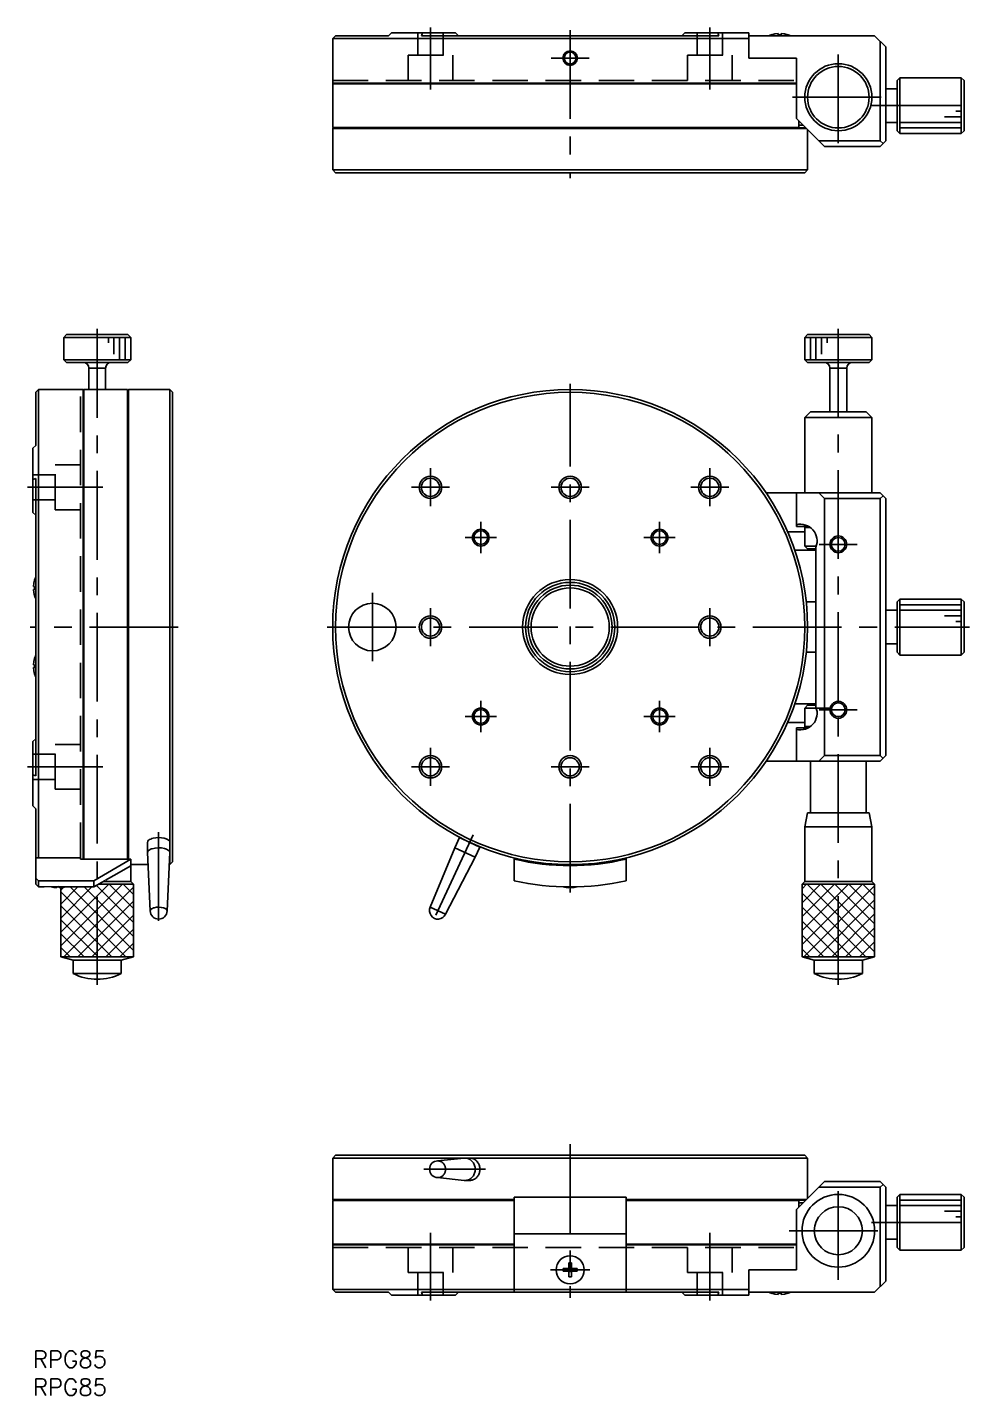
# Model space of a CAD drawing. Extents: x -1 to 365, y -8 to 237.
# Drawn here: x -1 to 167.7, y -8 to 236.8 of the extents above; entities that cross this region are included whole.
import ezdxf

# ---------------------------------------------------------------- set-up
doc = ezdxf.new("R2010")
doc.units = 0
doc.header["$LTSCALE"] = 0.5
doc.linetypes.add('CENTER', pattern=[50.8, 31.75, -6.35, 6.35, -6.35])
doc.linetypes.add('DASHED', pattern=[19.05, 12.7, -6.35])
for name, color, linetype in [('MSM_CENTER', 1, 'CENTER'), ('MSM_CONTINUOUS', 7, 'CONTINUOUS'), ('MSM_DASHED', 4, 'DASHED'), ('MSM_NARROW', 5, 'CONTINUOUS'), ('MSM_PART_NUMBER', 7, 'CONTINUOUS')]:
    doc.layers.add(name, color=color, linetype=linetype)
doc.styles.get("Standard").update_dxf_attribs({"font": 'txt.shx', "height": 3, "bigfont": 'bigfont.shx'})

# ---------------------------------------------------------------- blocks, each defined once
blk = doc.blocks.new('*U3')
at = {"layer": 'MSM_PART_NUMBER'}
blk.add_text('RPG85', height=3, dxfattribs=at).set_placement((0, -3))
blk = doc.blocks.new('*U4')
at = {"layer": 'MSM_PART_NUMBER'}
blk.add_text('RPG85', height=3, dxfattribs=at).set_placement((0, -8))

msp = doc.modelspace()

# ---------------------------------------------------------------- linework, layer by layer
at = {"layer": 'MSM_CENTER'}
for p, q in [((71.14855, 225.69198), (71.14855, 236.79198)), ((96.14855, 236.29198), (96.14855, 209.79198)), ((121.14855, 225.69198), (121.14855, 236.79198)), ((96.148549, 227.892003), (96.148549, 234.692003)), ((92.748549, 231.292003), (99.548549, 231.292003)), ((144.14855, 216.09198), (144.14855, 232.49198)), ((135.94855, 224.29198), (152.34855, 224.29198)), ((150.100152, 222.79198), (167.651754, 222.79198)), ((11.5, 182.831829), (11.5, 65.501822)), ((144.14855, 65.501822), (144.14855, 182.831829)), ((96.14855, 82.001829), (96.14855, 173.001829)), ((71.14855, 151.101829), (71.14855, 157.901829)), ((121.14855, 151.101829), (121.14855, 157.901829)), ((-1, 154.501829), (12.5, 154.501829)), ((67.74855, 154.501829), (74.54855, 154.501829)), ((92.74855, 154.501829), (99.54855, 154.501829)), ((117.74855, 154.501829), (124.54855, 154.501829)), ((80.14855, 142.701829), (80.14855, 148.301829)), ((112.14855, 142.701829), (112.14855, 148.301829)), ((77.34855, 145.501829), (82.94855, 145.501829)), ((109.34855, 145.501829), (114.94855, 145.501829)), ((140.74855, 144.301829), (147.54855, 144.301829)), ((60.74855, 123.401829), (60.74855, 135.601829)), ((71.14855, 126.101829), (71.14855, 132.901829)), ((121.14855, 126.101829), (121.14855, 132.901829)), ((26, 129.501829), (-0.5, 129.501829)), ((52.64855, 129.501829), (167.651754, 129.501829)), ((80.14855, 110.701829), (80.14855, 116.301829)), ((112.14855, 110.701829), (112.14855, 116.301829)), ((77.34855, 113.501829), (82.94855, 113.501829)), ((109.34855, 113.501829), (114.94855, 113.501829)), ((140.74855, 114.701829), (147.54855, 114.701829)), ((71.14855, 101.101829), (71.14855, 107.901829)), ((121.14855, 101.101829), (121.14855, 107.901829)), ((-1, 104.501829), (12.5, 104.501829)), ((67.74855, 104.501829), (74.54855, 104.501829)), ((92.74855, 104.501829), (99.54855, 104.501829)), ((117.74855, 104.501829), (124.54855, 104.501829)), ((22.5, 92.828984), (22.5, 76.248593)), ((78.821201, 92.34321), (71.425382, 76.482824)), ((96.14855, 37), (96.14855, 9.5)), ((69.981928, 32.5), (80.99989, 32.5)), ((144.14855, 12.700001), (144.14855, 30.299999)), ((150.100152, 23), (167.651754, 23)), ((71.14855, 21.1), (71.14855, 9)), ((121.14855, 21.1), (121.14855, 9)), ((135.348551, 21.5), (152.948549, 21.5)), ((92.64855, 14.499943), (99.648546, 14.499943))]:
    msp.add_line(p, q, dxfattribs=at)
at = {"layer": 'MSM_CONTINUOUS'}
for p, q in [((54.14855, 235.29198), (53.64855, 234.79198)), ((63.64855, 235.29198), (54.14855, 235.29198)), ((64.14855, 235.79198), (63.64855, 235.29198)), ((64.14855, 235.79198), (75.64855, 235.79198)), ((69.544979, 235.29198), (69.72413, 235.79198)), ((122.752121, 235.29198), (69.544979, 235.29198)), ((75.64855, 235.79198), (76.14855, 235.29198)), ((116.64855, 235.79198), (116.14855, 235.29198)), ((116.64855, 235.79198), (128.14855, 235.79198)), ((122.572971, 235.79198), (122.752121, 235.29198)), ((128.14855, 231.29198), (128.14855, 235.79198)), ((150.64855, 235.29198), (128.14855, 235.29198)), ((132.246352, 235.491338), (132.251823, 235.485184)), ((132.247114, 235.485184), (132.246352, 235.491338)), ((132.811052, 235.614873), (132.247114, 235.485184)), ((133.386206, 235.678441), (132.811052, 235.614873)), ((133.37589, 235.485184), (133.380997, 235.614873)), ((133.895868, 235.485184), (133.37589, 235.485184)), ((133.380997, 235.614873), (133.386206, 235.678441)), ((133.386206, 235.678441), (133.386206, 235.485665)), ((133.390916, 235.678441), (133.390916, 235.485877)), ((133.390916, 235.678441), (133.396125, 235.614873)), ((133.396125, 235.614873), (133.401232, 235.485184)), ((133.64855, 235.491338), (133.921211, 235.485184)), ((133.900976, 235.614873), (133.895868, 235.485184)), ((133.906185, 235.678441), (133.900976, 235.614873)), ((134.48134, 235.614873), (133.906185, 235.678441)), ((133.910894, 235.678441), (133.910894, 235.678194)), ((133.910894, 235.678441), (134.486049, 235.614873)), ((135.045277, 235.485184), (134.48134, 235.614873)), ((134.486049, 235.614873), (135.049987, 235.485184)), ((135.050748, 235.491338), (135.045277, 235.485184)), ((152.64855, 233.29198), (150.64855, 235.29198)), ((128.14855, 234.79198), (53.64855, 234.79198)), ((53.64855, 234.79198), (53.64855, 226.79198)), ((151.64855, 216.49198), (151.64855, 234.29198)), ((152.64855, 233.29198), (152.64855, 216.49198)), ((136.64855, 231.29198), (128.14855, 231.29198)), ((136.64855, 231.29198), (136.64855, 220.49198)), ((155.151754, 227.79198), (154.651754, 227.29198)), ((155.151754, 227.79198), (155.151754, 217.79198)), ((166.151754, 227.79198), (155.151754, 227.79198)), ((166.151754, 217.79198), (166.151754, 227.79198)), ((166.651754, 227.29198), (166.151754, 227.79198)), ((136.64855, 226.79198), (53.64855, 226.79198)), ((53.74855, 226.79198), (53.64855, 226.69198)), ((136.64855, 226.69198), (53.64855, 226.69198)), ((53.64855, 226.69198), (53.64855, 218.89198)), ((154.651754, 225.79198), (152.64855, 225.79198)), ((154.651754, 218.29198), (154.651754, 227.29198)), ((166.651754, 227.29198), (166.651754, 218.292242)), ((136.64855, 220.49198), (141.64855, 215.49198)), ((53.64855, 218.89198), (137.063095, 218.89198)), ((53.64855, 218.89198), (53.74855, 218.79198)), ((53.64855, 218.69198), (53.74855, 218.79198)), ((53.64855, 218.69198), (53.64855, 214.79198)), ((138.44855, 218.69198), (53.64855, 218.69198)), ((138.34855, 218.79198), (53.74855, 218.79198)), ((137.063095, 218.89198), (136.959211, 218.79198)), ((137.063095, 218.89198), (137.063095, 220.077435)), ((137.84855, 219.29198), (137.063095, 219.29198)), ((138.64855, 218.49198), (138.64855, 214.79198)), ((152.64855, 219.79198), (154.651754, 219.79198)), ((154.651754, 218.29198), (155.151754, 217.79198)), ((166.151754, 217.79198), (166.651754, 218.29198)), ((140.64855, 216.49198), (151.64855, 216.49198)), ((151.64855, 215.49198), (141.64855, 215.49198)), ((152.14855, 215.99198), (151.64855, 216.49198)), ((151.64855, 215.49198), (152.64855, 216.49198)), ((155.151754, 217.79198), (166.151754, 217.79198)), ((53.64855, 214.74197), (53.64855, 211.29198)), ((138.64855, 211.29198), (138.64855, 214.74197)), ((53.64855, 211.29198), (138.64855, 211.29198)), ((53.64855, 211.29198), (54.14855, 210.79198)), ((138.14855, 210.79198), (54.14855, 210.79198)), ((138.14855, 210.79198), (138.64855, 211.29198)), ((6, 181.831829), (5.5, 181.331829)), ((17.5, 181.331829), (5.5, 181.331829)), ((5.5, 181.331829), (5.5, 177.331829)), ((6, 181.831829), (17, 181.831829)), ((17.5, 181.331829), (17, 181.831829)), ((17.5, 177.331829), (17.5, 181.331829)), ((138.64855, 181.831829), (138.14855, 181.331829)), ((150.14855, 181.331829), (138.14855, 181.331829)), ((138.14855, 181.331829), (138.14855, 177.331829)), ((138.64855, 181.831829), (149.64855, 181.831829)), ((150.14855, 181.331829), (149.64855, 181.831829)), ((150.14855, 177.331829), (150.14855, 181.331829)), ((5.5, 177.331829), (17.5, 177.331829)), ((5.5, 177.331829), (6, 176.831829)), ((17, 176.831829), (6, 176.831829)), ((17, 176.831829), (17.5, 177.331829)), ((138.14855, 177.331829), (150.14855, 177.331829)), ((138.14855, 177.331829), (138.64855, 176.831829)), ((149.64855, 176.831829), (138.64855, 176.831829)), ((149.64855, 176.831829), (150.14855, 177.331829)), ((13.000005, 175.831829), (9.999995, 175.831829)), ((10, 175.831829), (10, 172.001829)), ((13, 172.001829), (13, 175.831829)), ((145.648555, 175.831829), (142.648545, 175.831829)), ((142.64855, 175.831829), (142.64855, 168.001848)), ((145.64855, 168.001848), (145.64855, 175.831829)), ((1, 172.001829), (0.5, 171.501829)), ((0.5, 171.501829), (0.5, 162.001829)), ((1, 172.001829), (1, 88.195049)), ((3.200005, 172.001829), (1, 172.001829)), ((4.5, 171.981942), (3.200005, 172.001829)), ((5.575313, 171.995549), (4.5, 171.981942)), ((5.799995, 172.001829), (5.575313, 171.995549)), ((9, 172.001829), (5.799995, 172.001829)), ((9, 172.001829), (9, 87.9893)), ((9.1, 172.001829), (9, 171.901829)), ((9.1, 172.001829), (9.1, 87.9893)), ((16.9, 172.001829), (9.1, 172.001829)), ((16.9, 87.9893), (16.9, 172.001829)), ((17, 171.901829), (16.9, 172.001829)), ((17, 171.901829), (17.1, 172.001829)), ((17, 87.9893), (17, 171.901829)), ((17.1, 172.001829), (17.1, 87.9893)), ((24.5, 172.001829), (17.1, 172.001829)), ((24.5, 87.001829), (24.5, 172.001829)), ((25, 171.501829), (24.5, 172.001829)), ((25, 171.501829), (25, 87.501829)), ((139.14855, 168.001829), (138.14855, 167.001829)), ((150.14855, 167.001829), (138.14855, 167.001829)), ((138.14855, 167.001829), (138.14855, 153.501829)), ((139.14855, 168.001829), (149.14855, 168.001829)), ((150.14855, 167.001829), (149.14855, 168.001829)), ((150.14855, 153.501829), (150.14855, 167.001829)), ((0.5, 162.001829), (0, 161.501829)), ((0, 150.001829), (0, 161.501829)), ((0, 155.926249), (0.5, 156.1054)), ((0.5, 156.1054), (0.5, 102.898257)), ((131.22347, 153.501829), (151.64855, 153.501829)), ((136.64855, 153.501829), (136.64855, 147.501829)), ((141.64855, 152.501829), (140.64855, 153.501829)), ((141.64855, 152.501829), (141.64855, 106.501829)), ((151.64855, 152.501829), (141.64855, 152.501829)), ((152.64855, 152.501829), (151.64855, 153.501829)), ((151.64855, 152.501829), (152.14855, 153.001829)), ((151.64855, 106.501829), (151.64855, 152.501829)), ((152.64855, 152.501829), (152.64855, 106.501829)), ((0, 150.001829), (0.5, 149.501829)), ((136.64855, 147.501829), (138.845213, 147.501829)), ((138.34855, 147.501829), (138.14855, 147.301829)), ((139.14855, 147.301829), (138.14855, 147.301829)), ((138.14855, 147.301829), (138.14855, 144.001829)), ((135.074942, 146.560141), (138.14855, 146.560141)), ((140.14855, 143.243516), (136.365661, 143.243516)), ((138.14855, 144.001829), (140.210368, 144.001829)), ((138.14855, 144.001829), (138.64855, 143.501829)), ((140.14855, 143.501829), (138.64855, 143.501829)), ((140.14855, 115.178862), (140.14855, 143.824796)), ((0.113538, 136.764173), (0.177107, 137.339327)), ((0.177107, 137.334618), (0.113538, 136.759463)), ((0.177107, 137.339327), (0.306795, 137.903265)), ((0.306795, 137.898556), (0.177107, 137.334618)), ((0.300642, 137.904027), (0.306795, 137.898556)), ((0.113538, 136.764173), (0.113786, 136.764173)), ((0.113538, 136.759463), (0.177107, 136.754254)), ((0.113538, 136.244194), (0.177107, 136.249403)), ((0.113538, 136.244194), (0.306102, 136.244194)), ((0.113538, 136.239485), (0.306315, 136.239485)), ((0.177107, 136.234275), (0.113538, 136.239485)), ((0.113538, 136.239485), (0.177107, 135.66433)), ((0.177107, 136.754254), (0.306795, 136.749146)), ((0.177107, 136.249403), (0.306795, 136.254511)), ((0.306795, 136.229168), (0.177107, 136.234275)), ((0.177107, 135.66433), (0.306795, 135.100392)), ((0.300642, 136.501829), (0.306795, 136.774489)), ((0.300642, 135.099631), (0.306795, 135.105102)), ((0.306795, 135.100392), (0.300642, 135.099631)), ((0.306795, 136.749146), (0.306795, 136.229168)), ((140.14855, 134.001829), (138.409644, 134.001829)), ((154.651754, 132.501829), (152.64855, 132.501829)), ((155.151754, 134.501829), (154.651754, 134.001829)), ((154.651754, 125.001829), (154.651754, 134.001829)), ((155.151754, 134.501829), (155.151754, 124.501829)), ((166.151754, 134.501829), (155.151754, 134.501829)), ((166.151754, 124.501829), (166.151754, 134.501829)), ((166.651754, 134.001829), (166.151754, 134.501829)), ((166.651754, 134.001829), (166.651754, 125.001829)), ((138.409644, 125.001829), (140.14855, 125.001829)), ((152.64855, 126.501829), (154.651754, 126.501829)), ((154.651754, 125.001829), (155.151754, 124.501829)), ((166.151754, 124.501829), (166.651754, 125.001829)), ((0.113538, 122.764173), (0.177107, 123.339327)), ((0.177107, 123.334618), (0.113538, 122.759463)), ((0.113538, 122.764173), (0.113786, 122.764173)), ((0.113538, 122.759463), (0.177107, 122.754254)), ((0.177107, 123.339327), (0.306795, 123.903265)), ((0.306795, 123.898556), (0.177107, 123.334618)), ((0.177107, 122.754254), (0.306795, 122.749146)), ((0.300642, 123.904027), (0.306795, 123.898556)), ((0.300642, 122.501829), (0.306795, 122.774489)), ((0.306795, 122.749146), (0.306795, 122.229168)), ((155.151754, 124.501829), (166.151754, 124.501829)), ((0.113538, 122.244194), (0.177107, 122.249403)), ((0.113538, 122.244194), (0.306102, 122.244194)), ((0.113538, 122.239485), (0.306315, 122.239485)), ((0.177107, 122.234275), (0.113538, 122.239485)), ((0.113538, 122.239485), (0.177107, 121.66433)), ((0.177107, 122.249403), (0.306795, 122.254511)), ((0.306795, 122.229168), (0.177107, 122.234275)), ((0.177107, 121.66433), (0.306795, 121.100392)), ((0.300642, 121.099631), (0.306795, 121.105102)), ((0.306795, 121.100392), (0.300642, 121.099631)), ((136.365661, 115.760141), (140.14855, 115.760141)), ((138.64855, 115.501829), (138.14855, 115.001829)), ((138.64855, 115.501829), (140.14855, 115.501829)), ((142.678843, 115.001829), (138.14855, 115.001829)), ((138.14855, 115.001829), (138.14855, 111.701829)), ((138.14855, 112.443516), (135.074942, 112.443516)), ((136.64855, 105.501829), (136.64855, 111.501829)), ((136.64855, 111.501829), (138.845213, 111.501829)), ((138.14855, 111.701829), (139.14855, 111.701829)), ((138.14855, 111.701829), (138.34855, 111.501829)), ((0, 109.001829), (0.5, 109.501829)), ((0, 97.501829), (0, 109.001829)), ((151.64855, 105.501829), (131.22347, 105.501829)), ((139.14855, 105.501829), (139.14855, 96.251829)), ((140.64855, 105.501829), (141.64855, 106.501829)), ((141.64855, 106.501829), (151.64855, 106.501829)), ((149.14855, 96.251829), (149.14855, 105.501829)), ((152.14855, 106.001829), (151.64855, 106.501829)), ((151.64855, 105.501829), (152.64855, 106.501829)), ((0.5, 102.898257), (0, 103.077408)), ((0, 97.501829), (0.5, 97.001829)), ((0.5, 83.501829), (0.5, 97.001829)), ((138.648553, 96.251829), (138.148554, 93.75183)), ((149.648547, 96.251829), (138.648553, 96.251829)), ((150.148546, 93.75183), (149.648547, 96.251829)), ((150.148546, 93.75183), (138.148554, 93.75183)), ((138.148554, 93.75183), (138.148554, 84.001825)), ((150.148546, 84.001825), (150.148546, 93.75183)), ((20.5, 90.983749), (20.5, 89.171133)), ((76.374659, 91.828984), (75.529422, 90.016369)), ((78.187274, 90.983748), (76.374659, 91.828984)), ((79.99989, 90.138511), (78.187274, 90.983748)), ((0.5, 88.195049), (8.5, 88.195049)), ((8.5, 87.9893), (8.5, 88.195049)), ((20.500412, 89.153996), (21.000016, 78.741851)), ((23.999985, 78.741851), (24.5, 89.162562)), ((75.529422, 90.016369), (71.122466, 79.38252)), ((73.841389, 78.114665), (79.154653, 88.325896)), ((79.154653, 88.325896), (75.529422, 90.016369)), ((79.154653, 88.325896), (79.99989, 90.138511)), ((86.14855, 84.089826), (86.14855, 88.195049)), ((106.14855, 88.195049), (106.14855, 84.089826)), ((17.5, 87.9893), (8.5, 87.9893)), ((10.918207, 84.089826), (17.5, 87.9893)), ((17.5, 86.801829), (14.5, 85.069778)), ((20.603678, 87.001829), (17.499996, 87.001829)), ((17.499996, 84.001825), (17.499996, 86.801826)), ((17.5, 86.801829), (17.5, 87.9893)), ((24.396322, 87.001829), (24.5, 87.001829)), ((24.5, 87.001829), (25, 87.501829)), ((0.5, 84.60194), (1, 84.089826)), ((0.5, 83.501829), (1, 83.001829)), ((10.918207, 84.089826), (1, 84.089826)), ((1, 84.089826), (1, 83.001829)), ((10.918207, 83.001829), (10.918207, 84.089826)), ((11.784222, 83.501823), (10.918207, 83.001829)), ((17.999999, 83.501823), (11.784222, 83.501823)), ((17.499996, 84.001825), (12.650251, 84.001825)), ((13.5, 84.492428), (13, 84.203752)), ((14.5, 85.069778), (13.5, 84.492428)), ((17.999999, 83.501823), (17.499996, 84.001825)), ((17.999999, 70.501822), (17.999999, 83.501823)), ((138.148554, 84.001825), (137.648551, 83.501823)), ((150.648549, 83.501823), (137.648551, 83.501823)), ((137.648551, 83.501823), (137.648551, 70.501822)), ((150.148546, 84.001825), (138.148554, 84.001825)), ((150.648549, 83.501823), (150.148546, 84.001825)), ((150.648549, 70.501822), (150.648549, 83.501823)), ((1, 83.001829), (2.000344, 83.001829)), ((4.5, 83.069082), (2, 83.001829)), ((2, 83.001829), (2.003278, 83.002005)), ((3.238067, 83.032393), (3.24141, 83.039248)), ((4.24, 83.039248), (4.76, 83.039248)), ((4.24, 82.866876), (4.24, 83.039248)), ((4.76, 83.039248), (4.76, 82.866876)), ((5.000001, 82.887257), (5.000001, 70.501822)), ((7, 83.001829), (5.745902, 83.035565)), ((5.758589, 83.039248), (5.761933, 83.032393)), ((10.918207, 83.001829), (7, 83.001829)), ((95.88855, 82.866876), (95.88855, 83.002555)), ((96.40855, 83.002555), (96.40855, 82.866876)), ((73.841389, 78.114665), (71.122466, 79.38252)), ((5.000001, 70.501822), (7.2, 69.912334)), ((5.000001, 70.501822), (17.999999, 70.501822)), ((15.8, 69.912334), (7.2, 69.912334)), ((7.2, 69.912334), (7.2, 67.501823)), ((15.8, 69.912334), (17.999999, 70.501822)), ((15.8, 67.501823), (15.8, 69.912334)), ((137.648551, 70.501822), (139.84855, 69.912334)), ((137.648551, 70.501822), (150.648549, 70.501822)), ((148.44855, 69.912334), (139.84855, 69.912334)), ((139.84855, 69.912334), (139.84855, 67.501823)), ((148.44855, 69.912334), (150.648549, 70.501822)), ((148.44855, 67.501823), (148.44855, 69.912334)), ((15.8, 67.501823), (7.2, 67.501823)), ((148.44855, 67.501823), (139.84855, 67.501823)), ((54.14855, 35), (53.64855, 34.5)), ((138.64855, 34.5), (53.64855, 34.5)), ((53.64855, 34.5), (53.64855, 31.05001)), ((54.14855, 35), (138.14855, 35)), ((77.17303, 34.491287), (72.392712, 33.997344)), ((77.342038, 34.5), (77.17303, 34.491287)), ((77.500018, 34.492389), (77.342038, 34.5)), ((77.656795, 34.469615), (77.500018, 34.492389)), ((77.811177, 34.431851), (77.656795, 34.469615)), ((77.961989, 34.379385), (77.811177, 34.431851)), ((78.108082, 34.312615), (77.961989, 34.379385)), ((78.248345, 34.232051), (78.108082, 34.312615)), ((78.32949, 34.493834), (78.187274, 34.5)), ((78.47083, 34.475376), (78.32949, 34.493834)), ((78.610421, 34.44474), (78.47083, 34.475376)), ((78.747403, 34.402113), (78.610421, 34.44474)), ((78.880932, 34.347759), (78.747403, 34.402113)), ((79.010184, 34.282013), (78.880932, 34.347759)), ((79.134363, 34.20528), (79.010184, 34.282013)), ((138.64855, 34.5), (138.14855, 35)), ((138.64855, 31.05001), (138.64855, 34.5)), ((72.600413, 33.994292), (72.481928, 34)), ((72.717996, 33.977211), (72.600413, 33.994292)), ((72.833782, 33.948888), (72.717996, 33.977211)), ((72.946891, 33.909539), (72.833782, 33.948888)), ((73.056461, 33.859461), (72.946891, 33.909539)), ((73.161658, 33.799038), (73.056461, 33.859461)), ((73.261683, 33.728728), (73.161658, 33.799038)), ((73.355773, 33.649066), (73.261683, 33.728728)), ((73.443212, 33.56066), (73.355773, 33.649066)), ((73.523336, 33.464181), (73.443212, 33.56066)), ((73.595533, 33.360364), (73.523336, 33.464181)), ((73.659256, 33.25), (73.595533, 33.360364)), ((73.714018, 33.133927), (73.659256, 33.25)), ((73.659256, 31.75), (73.714018, 31.866072)), ((73.759404, 33.01303), (73.714018, 33.133927)), ((73.714018, 31.866072), (73.759404, 31.986969)), ((73.795067, 32.888228), (73.759404, 33.01303)), ((73.759404, 31.986969), (73.795067, 32.111771)), ((73.820736, 32.760472), (73.795067, 32.888228)), ((73.795067, 32.111771), (73.820736, 32.239527)), ((73.836216, 32.630733), (73.820736, 32.760472)), ((73.820736, 32.239527), (73.836216, 32.369266)), ((73.841389, 32.5), (73.836216, 32.630733)), ((73.836216, 32.369266), (73.841389, 32.5)), ((78.381711, 34.138304), (78.248345, 34.232051)), ((78.507164, 34.032089), (78.381711, 34.138304)), ((78.62375, 33.914213), (78.507164, 34.032089)), ((78.730582, 33.785575), (78.62375, 33.914213)), ((78.826845, 33.647153), (78.730582, 33.785575)), ((78.911809, 33.5), (78.826845, 33.647153)), ((78.984825, 33.345236), (78.911809, 33.5)), ((79.045339, 33.18404), (78.984825, 33.345236)), ((79.09289, 33.017638), (79.045339, 33.18404)), ((79.045339, 31.815959), (79.09289, 31.982362)), ((79.127116, 32.847296), (79.09289, 33.017638)), ((79.09289, 31.982362), (79.127116, 32.152703)), ((79.147756, 32.674311), (79.127116, 32.847296)), ((79.127116, 32.152703), (79.147756, 32.325688)), ((79.252703, 34.118034), (79.134363, 34.20528)), ((79.154653, 32.5), (79.147756, 32.674311)), ((79.147756, 32.325688), (79.154653, 32.5)), ((79.364474, 34.020812), (79.252703, 34.118034)), ((79.468987, 33.914213), (79.364474, 34.020812)), ((79.565598, 33.798896), (79.468987, 33.914213)), ((79.653711, 33.67557), (79.565598, 33.798896)), ((79.732783, 33.544997), (79.653711, 33.67557)), ((79.802326, 33.407981), (79.732783, 33.544997)), ((79.861913, 33.265367), (79.802326, 33.407981)), ((79.911174, 33.118034), (79.861913, 33.265367)), ((79.861913, 31.734633), (79.911174, 31.881966)), ((79.949807, 32.96689), (79.911174, 33.118034)), ((79.911174, 31.881966), (79.949807, 32.033109)), ((79.977573, 32.812869), (79.949807, 32.96689)), ((79.949807, 32.033109), (79.977573, 32.187131)), ((79.994302, 32.656918), (79.977573, 32.812869)), ((79.977573, 32.187131), (79.994302, 32.343082)), ((79.99989, 32.5), (79.994302, 32.656918)), ((79.994302, 32.343082), (79.99989, 32.5)), ((53.64855, 31), (53.64855, 27.1)), ((72.392712, 31.002655), (77.17303, 30.508712)), ((72.481928, 31), (72.600413, 31.005708)), ((72.600413, 31.005708), (72.717996, 31.022788)), ((72.717996, 31.022788), (72.833782, 31.051111)), ((72.833782, 31.051111), (72.946891, 31.090461)), ((72.946891, 31.090461), (73.056461, 31.140538)), ((73.056461, 31.140538), (73.161658, 31.200962)), ((73.161658, 31.200962), (73.261683, 31.271272)), ((73.261683, 31.271272), (73.355773, 31.350933)), ((73.355773, 31.350933), (73.443212, 31.43934)), ((73.443212, 31.43934), (73.523336, 31.535818)), ((73.523336, 31.535818), (73.595533, 31.639635)), ((73.595533, 31.639635), (73.659256, 31.75)), ((77.17303, 30.508712), (77.342038, 30.5)), ((77.342038, 30.5), (77.500018, 30.50761)), ((77.342038, 30.5), (78.187274, 30.5)), ((77.500018, 30.50761), (77.656795, 30.530384)), ((77.656795, 30.530384), (77.811177, 30.568148)), ((77.811177, 30.568148), (77.961989, 30.620614)), ((77.961989, 30.620614), (78.108082, 30.687384)), ((78.108082, 30.687384), (78.248345, 30.767949)), ((78.187274, 30.5), (78.32949, 30.506165)), ((78.248345, 30.767949), (78.381711, 30.861696)), ((78.32949, 30.506165), (78.47083, 30.524623)), ((78.381711, 30.861696), (78.507164, 30.967911)), ((78.47083, 30.524623), (78.610421, 30.55526)), ((78.507164, 30.967911), (78.62375, 31.085786)), ((78.610421, 30.55526), (78.747403, 30.597887)), ((78.62375, 31.085786), (78.730582, 31.214424)), ((78.730582, 31.214424), (78.826845, 31.352847)), ((78.747403, 30.597887), (78.880932, 30.652241)), ((78.826845, 31.352847), (78.911809, 31.5)), ((78.880932, 30.652241), (79.010184, 30.717987)), ((78.911809, 31.5), (78.984825, 31.654763)), ((78.984825, 31.654763), (79.045339, 31.815959)), ((79.010184, 30.717987), (79.134363, 30.794719)), ((79.134363, 30.794719), (79.252703, 30.881966)), ((79.252703, 30.881966), (79.364474, 30.979188)), ((79.364474, 30.979188), (79.468987, 31.085786)), ((79.468987, 31.085786), (79.565598, 31.201104)), ((79.565598, 31.201104), (79.653711, 31.324429)), ((79.653711, 31.324429), (79.732783, 31.455003)), ((79.732783, 31.455003), (79.802326, 31.592019)), ((79.802326, 31.592019), (79.861913, 31.734633)), ((141.64855, 30.3), (136.64855, 25.3)), ((138.64855, 31), (138.64855, 27.3)), ((141.64855, 30.3), (151.64855, 30.3)), ((151.64855, 30.3), (152.64855, 29.3)), ((151.64855, 29.3), (152.14855, 29.8)), ((53.64855, 27.1), (86.14819, 27.1)), ((53.64855, 27.1), (53.74855, 27)), ((53.74855, 27), (53.64855, 26.9)), ((86.148203, 27), (53.74855, 27)), ((86.14855, 10.5), (86.14855, 27.5)), ((106.14855, 27.5), (86.14855, 27.5)), ((106.14855, 27.5), (106.14855, 10.5)), ((138.34855, 27), (106.148898, 27)), ((106.148911, 27.1), (138.44855, 27.1)), ((136.959211, 27), (137.063095, 26.9)), ((151.64855, 29.3), (140.64855, 29.3)), ((151.64855, 11.5), (151.64855, 29.3)), ((152.64855, 29.3), (152.64855, 12.5)), ((155.151754, 28), (154.651754, 27.5)), ((154.651754, 18.500262), (154.651754, 27.5)), ((155.151754, 28), (155.151754, 18)), ((166.151754, 28), (155.151754, 28)), ((166.651754, 27.5), (166.151754, 28)), ((166.151754, 18), (166.151754, 28)), ((166.651754, 27.5), (166.651754, 18.5)), ((86.145564, 26.9), (53.64855, 26.9)), ((53.64855, 26.9), (53.64855, 19.1)), ((137.063095, 26.9), (106.15088, 26.9)), ((136.64855, 25.3), (136.64855, 14.5)), ((137.063095, 25.714545), (137.063095, 26.9)), ((137.063095, 26.5), (137.84855, 26.5)), ((154.651754, 26), (152.64855, 26)), ((106.14855, 20.918207), (86.14855, 20.918207)), ((152.64855, 20), (154.651754, 20)), ((53.64855, 19.1), (86.14855, 19.1)), ((53.64855, 19.1), (53.74855, 19)), ((53.64855, 19), (86.14855, 19)), ((53.64855, 19), (53.64855, 11)), ((106.14855, 19.1), (136.64855, 19.1)), ((106.14855, 19), (136.64855, 19)), ((154.651754, 18.5), (155.151754, 18)), ((155.151754, 18), (166.151754, 18)), ((166.151754, 18), (166.651754, 18.5)), ((94.889961, 14.24), (94.889961, 14.76)), ((94.889961, 14.76), (95.88855, 14.76)), ((95.847175, 14.24), (95.847175, 14.76)), ((95.88855, 15.758589), (96.40855, 15.758589)), ((95.88855, 14.76), (95.88855, 15.758589)), ((95.88855, 14.801375), (96.40855, 14.801375)), ((96.40855, 15.758589), (96.40855, 14.76)), ((96.40855, 14.76), (97.40714, 14.76)), ((96.449925, 14.76), (96.449925, 14.24)), ((97.40714, 14.76), (97.40714, 14.24)), ((95.88855, 14.24), (94.889961, 14.24)), ((95.88855, 13.24141), (95.88855, 14.24)), ((96.40855, 14.198625), (95.88855, 14.198625)), ((96.40855, 13.24141), (95.88855, 13.24141)), ((96.40855, 14.24), (96.40855, 13.24141)), ((97.40714, 14.24), (96.40855, 14.24)), ((128.14855, 10), (128.14855, 14.5)), ((128.14855, 14.5), (136.64855, 14.5)), ((150.64855, 10.5), (152.64855, 12.5)), ((53.64855, 11), (128.14855, 11)), ((53.64855, 11), (54.14855, 10.5)), ((54.14855, 10.5), (63.64855, 10.5)), ((63.64855, 10.5), (64.14855, 10)), ((75.64855, 10), (64.14855, 10)), ((69.544979, 10.5), (106.14855, 10.5)), ((69.72413, 10), (69.544979, 10.5)), ((75.64855, 10), (76.14855, 10.5)), ((106.151384, 10.5), (122.752121, 10.5)), ((116.64855, 10), (116.14855, 10.5)), ((128.14855, 10), (116.64855, 10)), ((122.752121, 10.5), (122.572971, 10)), ((128.14855, 10.5), (150.64855, 10.5)), ((132.246352, 10.300641), (132.251823, 10.306795)), ((132.811052, 10.177107), (132.247114, 10.306795)), ((132.251823, 10.306795), (132.815761, 10.177107)), ((133.386206, 10.113538), (132.811052, 10.177107)), ((132.815761, 10.177107), (133.390916, 10.113538)), ((133.64855, 10.300641), (133.37589, 10.306795)), ((133.386206, 10.113538), (133.386206, 10.113786)), ((133.390916, 10.113538), (133.396125, 10.177107)), ((133.396125, 10.177107), (133.401232, 10.306795)), ((133.401232, 10.306795), (133.921211, 10.306795)), ((133.900976, 10.177107), (133.895868, 10.306795)), ((133.906185, 10.113538), (133.900976, 10.177107)), ((133.906185, 10.113538), (133.906185, 10.306102)), ((133.910894, 10.113538), (133.910894, 10.306315)), ((133.916104, 10.177107), (133.910894, 10.113538)), ((133.910894, 10.113538), (134.486049, 10.177107)), ((133.921211, 10.306795), (133.916104, 10.177107)), ((134.486049, 10.177107), (135.049987, 10.306795)), ((135.050748, 10.300641), (135.045277, 10.306795)), ((135.049987, 10.306795), (135.050748, 10.300641))]:
    msp.add_line(p, q, dxfattribs=at)
for centre, radius in [((96.148549, 231.292003), 1.0565), ((144.14855, 224.29198), 6), ((144.14855, 224.29198), 5.5), ((96.14855, 129.501829), 42.5), ((96.14855, 129.501829), 42), ((71.14855, 154.501829), 1.621), ((96.14855, 154.501829), 1.621), ((121.14855, 154.501829), 1.621), ((80.14855, 145.501829), 1.2295), ((112.14855, 145.501829), 1.2295), ((144.14855, 144.301829), 1.2295), ((96.14855, 129.501829), 8.5), ((96.14855, 129.501829), 7.5), ((96.14855, 129.501829), 7), ((60.74855, 129.501829), 4.25), ((71.14855, 129.501829), 1.621), ((121.14855, 129.501829), 1.621), ((144.14855, 114.701829), 1.2295), ((80.14855, 113.501829), 1.2295), ((112.14855, 113.501829), 1.2295), ((71.14855, 104.501829), 1.621), ((96.14855, 104.501829), 1.621), ((121.14855, 104.501829), 1.621), ((144.14855, 21.5), 6.499999), ((144.14855, 21.5), 4.3), ((96.148548, 14.499943), 2.499998)]:
    msp.add_circle(centre, radius, dxfattribs=at)
for centre, radius, start, end in [((133.64855, 230.69198), 5, 106.286444, 113.073918), ((133.64855, 230.69198), 5, 66.926082, 73.713556), ((9, 175.831829), 1, 0, 90), ((14, 175.831829), 1, 90, 180), ((141.64855, 175.831829), 1, 0, 90), ((146.64855, 175.831829), 1, 90, 180), ((137.34855, 144.901829), 3, 338.96053, 103.49340623), ((5.1, 136.501829), 5, 156.926082, 163.713556), ((5.1, 136.501829), 5, 196.286444, 203.073918), ((5.1, 122.501829), 5, 156.926082, 163.713556), ((5.1, 122.501829), 5, 196.286444, 203.073918), ((137.34855, 114.101829), 3, 256.506601, 21.039451), ((21.002733, 90.949747), 0.503882, 126.49927732, 176.13078185), ((21.888754, 89.799298), 1.955903, 100.96558527, 127.31773609), ((22.499772, 87.361127), 4.467857, 77.28382388, 102.71087094), ((23.109142, 89.772494), 1.98252, 55.48197307, 79.12306568), ((23.953844, 90.933643), 0.54845, 5.24184191, 59.45575034), ((20.973519, 89.147235), 0.473155, 132.76645525, 179.18123496), ((21.704073, 88.339657), 1.562122, 104.06547778, 132.32504416), ((22.505411, 85.615764), 4.400609, 76.33544195, 105.56714861), ((23.151406, 88.056406), 1.877138, 52.96489474, 77.8965959), ((23.957637, 89.116812), 0.545077, 5.71948906, 53.47995394), ((96.14855, 129.501829), 42.7, 256.455999, 283.54397856), ((96.14855, 129.501829), 46.5, 257.581318, 282.418682), ((4.5, 87.351829), 4.492483, 253.73057, 266.682184), ((4.500004, 87.351817), 4.492471, 276.390067, 286.100928), ((96.14855, 87.351829), 4.492483, 254.787103, 266.682184), ((96.14855, 87.351829), 4.492483, 273.317816, 285.212897), ((21.358701, 78.727932), 0.359296, 132.88697801, 176.70338176), ((22.5, 78.748593), 1.5, 180, 359.9999824), ((21.981207, 77.996319), 1.319658, 101.58226631, 131.07209745), ((22.495943, 76.082085), 3.300438, 74.43277438, 103.66463392), ((23.096956, 78.125003), 1.171572, 47.67479764, 75.93483652), ((23.642872, 78.72914), 0.357341, 2.04388523, 47.16582223), ((72.481928, 78.748593), 1.5, 155, 335.00000033), ((11.5, 76.246823), 9.745001, 243.816209, 296.183791), ((144.148548, 76.246823), 9.745001, 243.816215, 296.183798), ((72.481928, 32.5), 1.5, 90, 270), ((133.64855, 15.1), 5, 246.926082, 253.713556), ((133.64855, 15.1), 5, 286.286444, 293.073918)]:
    msp.add_arc(centre, radius, start, end, dxfattribs=at)
at = {"layer": 'MSM_DASHED'}
for p, q in [((68.89855, 231.79198), (68.89855, 235.79198)), ((73.39855, 235.79198), (73.39855, 231.79198)), ((118.89855, 231.79198), (118.89855, 235.79198)), ((123.39855, 235.79198), (123.39855, 231.79198)), ((67.14855, 227.29198), (67.14855, 231.79198)), ((67.14855, 231.79198), (75.14855, 231.79198)), ((75.14855, 231.79198), (75.14855, 227.29198)), ((117.14855, 227.29198), (117.14855, 231.79198)), ((117.14855, 231.79198), (125.14855, 231.79198)), ((125.14855, 231.79198), (125.14855, 227.29198)), ((53.64855, 227.29198), (136.64855, 227.29198)), ((8.5, 88.195049), (8.5, 172.001829)), ((0, 156.751829), (4, 156.751829)), ((4, 150.501829), (4, 158.501829)), ((4, 158.501829), (8.5, 158.501829)), ((0, 152.251829), (4, 152.251829)), ((4, 150.501829), (8.5, 150.501829)), ((4, 100.501829), (4, 108.501829)), ((4, 108.501829), (8.5, 108.501829)), ((0, 106.751829), (4, 106.751829)), ((4, 102.251829), (0, 102.251829)), ((8.5, 100.501829), (4, 100.501829)), ((53.64855, 18.5), (136.64855, 18.5)), ((67.14855, 18.5), (67.14855, 14)), ((75.14855, 14), (75.14855, 18.5)), ((117.14855, 18.5), (117.14855, 14)), ((125.14855, 14), (125.14855, 18.5)), ((67.14855, 14), (75.14855, 14)), ((68.89855, 14), (68.89855, 10)), ((73.39855, 10), (73.39855, 14)), ((117.14855, 14), (125.14855, 14)), ((118.89855, 14), (118.89855, 10)), ((123.39855, 10), (123.39855, 14))]:
    msp.add_line(p, q, dxfattribs=at)
at = {"layer": 'MSM_NARROW'}
for p, q in [((163.151754, 220.79198), (166.151754, 220.79198)), ((165.151754, 221.79198), (166.151754, 221.79198)), ((155.151754, 219.79198), (166.151754, 219.79198)), ((155.151754, 218.79198), (166.151754, 218.79198)), ((13.5, 180.331829), (13.5, 181.331829)), ((14.5, 178.331829), (14.5, 181.331829)), ((15.5, 177.331829), (15.5, 181.331829)), ((16.5, 177.331829), (16.5, 181.331829)), ((139.14855, 181.331829), (139.14855, 177.331829)), ((140.14855, 181.331829), (140.14855, 177.331829)), ((141.14855, 181.331829), (141.14855, 178.331829)), ((142.14855, 181.331829), (142.14855, 180.331829)), ((166.151754, 133.501829), (155.151754, 133.501829)), ((166.151754, 132.501829), (155.151754, 132.501829)), ((166.151754, 131.501829), (163.151754, 131.501829)), ((166.151754, 130.501829), (165.151754, 130.501829)), ((76.839007, 91.641671), (76.827817, 91.617673)), ((79.546731, 90.349822), (79.557922, 90.37382)), ((5.000001, 74.945466), (13.556358, 83.501823)), ((5.000001, 72.445466), (16.056358, 83.501823)), ((10.918207, 83.001829), (12.95669, 84.178747)), ((11.379521, 83.268168), (17.999999, 76.64769)), ((13.645866, 83.501823), (17.999999, 79.14769)), ((16.145866, 83.501823), (17.999999, 81.64769)), ((137.648551, 82.694169), (138.456205, 83.501823)), ((137.648551, 80.194169), (140.956205, 83.501823)), ((137.648551, 77.694169), (143.456205, 83.501823)), ((137.648551, 75.194169), (145.956205, 83.501823)), ((137.648551, 72.694169), (148.456205, 83.501823)), ((138.545714, 83.501823), (150.648549, 71.398987)), ((141.045714, 83.501823), (150.648549, 73.898987)), ((143.545714, 83.501823), (150.648549, 76.398987)), ((146.045714, 83.501823), (150.648549, 78.898987)), ((148.545714, 83.501823), (150.648549, 81.398987)), ((7, 83.001829), (4.5, 83.069082)), ((5.000001, 79.945466), (8.056364, 83.001829)), ((5.000001, 77.445466), (10.556364, 83.001829)), ((5.000001, 82.445466), (5.534796, 82.980261)), ((5.000001, 82.147688), (16.645867, 70.501822)), ((5.556357, 70.501822), (17.999999, 82.945464)), ((6.63607, 83.011619), (17.999999, 71.64769)), ((9.14586, 83.001829), (17.999999, 74.14769)), ((137.648551, 81.898985), (149.045715, 70.501822)), ((137.956204, 70.501822), (150.648549, 83.194167)), ((5.000001, 79.647688), (14.145867, 70.501822)), ((8.056357, 70.501822), (17.999999, 80.445464)), ((137.648551, 79.398985), (146.545715, 70.501822)), ((140.456204, 70.501822), (150.648549, 80.694167)), ((5.000001, 77.147688), (11.645867, 70.501822)), ((10.556357, 70.501822), (17.999999, 77.945464)), ((137.648551, 76.898985), (144.045715, 70.501822)), ((142.956204, 70.501822), (150.648549, 78.194167)), ((5.000001, 74.647688), (9.145867, 70.501822)), ((13.056357, 70.501822), (17.999999, 75.445464)), ((137.648551, 74.398985), (141.545715, 70.501822)), ((145.456204, 70.501822), (150.648549, 75.694167)), ((5.000001, 72.147688), (6.645867, 70.501822)), ((15.556357, 70.501822), (17.999999, 72.945464)), ((137.648551, 71.898985), (139.045715, 70.501822)), ((147.956204, 70.501822), (150.648549, 73.194167)), ((150.456204, 70.501822), (150.648549, 70.694167)), ((166.151754, 27), (155.151754, 27)), ((166.151754, 26), (155.151754, 26)), ((166.151754, 25), (163.151754, 25)), ((166.151754, 24), (165.151754, 24))]:
    msp.add_line(p, q, dxfattribs=at)
for centre, radius in [((96.148506, 231.291784), 1.3), ((71.14855, 154.501829), 2), ((96.14855, 154.501829), 2), ((121.14855, 154.501829), 2), ((80.14855, 145.501829), 1.5), ((112.14855, 145.501829), 1.5), ((144.14855, 144.301829), 1.5), ((96.14855, 129.501829), 8), ((71.14855, 129.501829), 2), ((121.14855, 129.501829), 2), ((144.14855, 114.701829), 1.5), ((80.14855, 113.501829), 1.5), ((112.14855, 113.501829), 1.5), ((71.14855, 104.501829), 2), ((96.14855, 104.501829), 2), ((121.14855, 104.501829), 2)]:
    msp.add_circle(centre, radius, dxfattribs=at)
msp.add_arc((4.5, 87.351829), 4.492483, 273.317816, 286.26943, dxfattribs=at)

# ---------------------------------------------------------------- block references
at = {"layer": 'MSM_CONTINUOUS'}
for name in ['*U3', '*U4']:
    msp.add_blockref(name, (0, 0), dxfattribs=at)

doc.saveas('drawing.dxf')
